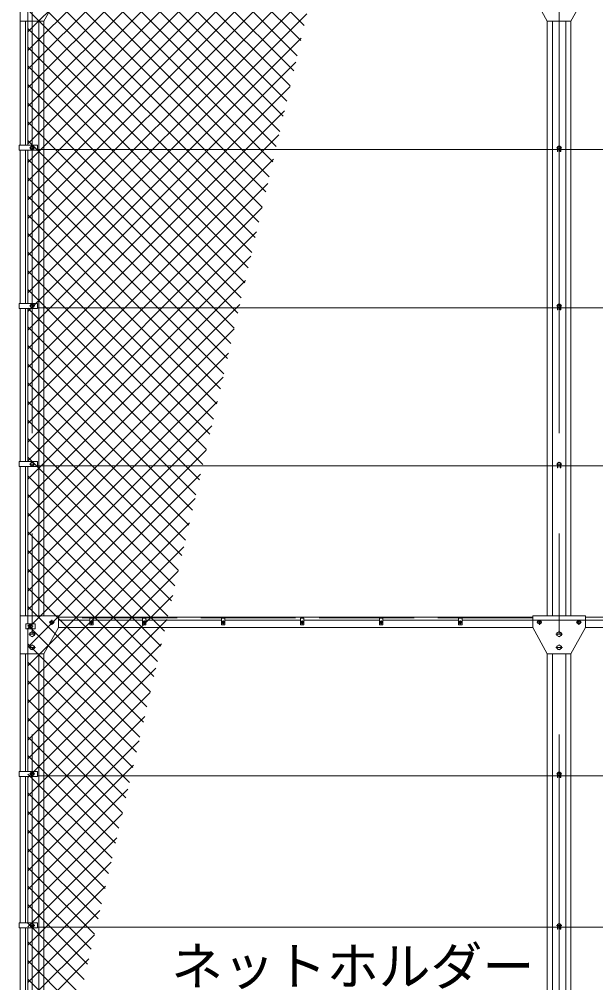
# Model space of a CAD drawing. Units: millimetres, scale not verified. Extents: x -12600 to 12600, y -8910 to 8910.
# Drawn here: x -9351 to -7163, y -2800 to 855 of the extents above; entities that cross this region are included whole.
import ezdxf
from ezdxf.enums import TextEntityAlignment as Align

# ---------------------------------------------------------------- set-up
doc = ezdxf.new("R2010")
doc.units = ezdxf.units.MM
doc.header["$LTSCALE"] = 60
doc.linetypes.add('DASHED', pattern=[7.5, 6, -1.5])
doc.linetypes.add('USER1', pattern=[50.8, 31.75, -6.35, 6.35, -6.35])
for name, color, linetype, lineweight in [('0-1_D-BMK', 2, 'USER1', 13), ('0-4_D-STR1', 1, 'Continuous', 18), ('0-6_D-STR3', 3, 'Continuous', 13), ('0-9_D-STR-TXT', 7, 'Continuous', 9), ('0-A_D-STR2', 7, 'Continuous', 9)]:
    doc.layers.add(name, color=color, linetype=linetype, lineweight=lineweight)
doc.styles.add('ＭＳ ゴシック', font='')
doc.styles.get('ＭＳ ゴシック').set_extended_font_data('MS Gothic')

msp = doc.modelspace()

# ---------------------------------------------------------------- linework, layer by layer
at = {"layer": '0-1_D-BMK'}
for p, q in [((-9302.38, -3762.35), (-9302.38, 4423.54)), ((-7302.38, -3762.35), (-7302.38, 4423.54)), ((-9292.38, 367.65), (-9312.38, 367.65)), ((-7292.38, 367.65), (-7312.38, 367.65)), ((-9292.38, -232.35), (-9312.38, -232.35)), ((-7292.38, -232.35), (-7312.38, -232.35)), ((-9292.38, -832.35), (-9312.38, -832.35)), ((-7292.38, -832.35), (-7312.38, -832.35)), ((-9227.38, -1422.35), (-9227.38, -1442.35)), ((-9077.38, -1424.91), (-9077.38, -1439.79)), ((-8877.38, -1424.91), (-8877.38, -1439.79)), ((-8577.38, -1424.91), (-8577.38, -1439.79)), ((-8277.38, -1424.91), (-8277.38, -1439.79)), ((-7977.38, -1424.91), (-7977.38, -1439.79)), ((-7677.38, -1424.91), (-7677.38, -1439.79)), ((-7377.38, -1422.35), (-7377.38, -1442.35)), ((-7227.38, -1422.35), (-7227.38, -1442.35)), ((-9298.38, -1447.35), (-9318.38, -1447.35)), ((-9308.38, -1437.35), (-9308.38, -1457.35)), ((-9217.38, -1432.35), (-9237.38, -1432.35)), ((-9084.81, -1432.35), (-9069.94, -1432.35)), ((-8884.81, -1432.35), (-8869.94, -1432.35)), ((-8584.81, -1432.35), (-8569.94, -1432.35)), ((-8284.81, -1432.35), (-8269.94, -1432.35)), ((-7984.81, -1432.35), (-7969.94, -1432.35)), ((-7684.81, -1432.35), (-7669.94, -1432.35)), ((-7387.38, -1432.35), (-7367.38, -1432.35)), ((-7217.38, -1432.35), (-7237.38, -1432.35)), ((-9289.63, -1477.35), (-9315.13, -1477.35)), ((-7289.63, -1477.35), (-7315.13, -1477.35)), ((-9289.63, -1527.35), (-9315.13, -1527.35)), ((-7289.63, -1527.35), (-7315.13, -1527.35)), ((-9292.38, -2007.35), (-9312.38, -2007.35)), ((-7292.38, -2007.35), (-7312.38, -2007.35)), ((-9292.38, -2582.35), (-9312.38, -2582.35)), ((-7292.38, -2582.35), (-7312.38, -2582.35))]:
    msp.add_line(p, q, dxfattribs=at)
at = {"layer": '0-4_D-STR1'}
for p, q in [((-9347.38, 847.65), (-9347.38, 377.15)), ((-9327.38, 847.65), (-9327.38, 377.15)), ((-9277.38, -1407.35), (-9277.38, 847.65)), ((-9257.38, -1407.35), (-9257.38, 847.65)), ((-7347.38, 847.65), (-7347.38, -1407.35)), ((-7327.38, 847.65), (-7327.38, -1407.35)), ((-7277.38, -1407.35), (-7277.38, 847.65)), ((-7257.38, -1407.35), (-7257.38, 847.65)), ((-9347.38, 358.15), (-9347.38, -222.85)), ((-9327.38, 358.15), (-9327.38, -222.85)), ((-9347.38, -241.85), (-9347.38, -822.85)), ((-9327.38, -241.85), (-9327.38, -822.85)), ((-9347.38, -841.85), (-9347.38, -1407.35)), ((-9327.38, -841.85), (-9327.38, -1407.35)), ((-7402.38, -1412.35), (-9202.38, -1412.35)), ((-5402.38, -1412.35), (-7202.38, -1412.35)), ((-7402.38, -1452.35), (-9202.38, -1452.35)), ((-5402.38, -1452.35), (-7202.38, -1452.35)), ((-9347.38, -1552.35), (-9347.38, -1997.85)), ((-9327.38, -1552.35), (-9327.38, -1997.85)), ((-9277.38, -3587.35), (-9277.38, -1552.35)), ((-9257.38, -3587.35), (-9257.38, -1552.35)), ((-7347.38, -1552.35), (-7347.38, -3587.35)), ((-7327.38, -1552.35), (-7327.38, -3587.35)), ((-7277.38, -3587.35), (-7277.38, -1552.35)), ((-7257.38, -3587.35), (-7257.38, -1552.35)), ((-9347.38, -2016.85), (-9347.38, -2497.85)), ((-9327.38, -2016.85), (-9327.38, -2497.85)), ((-9347.38, -2166.85), (-9347.38, -2572.85)), ((-9327.38, -2166.85), (-9327.38, -2572.85)), ((-9347.38, -2591.85), (-9347.38, -3147.85)), ((-9327.38, -2591.85), (-9327.38, -3147.85))]:
    msp.add_line(p, q, dxfattribs=at)
at = {"layer": '0-4_D-STR1', "linetype": 'DASHED'}
for p, q in [((-7402.38, -1415.35), (-9202.38, -1415.35)), ((-5402.38, -1415.35), (-7202.38, -1415.35))]:
    msp.add_line(p, q, dxfattribs=at)
at = {"layer": '0-6_D-STR3'}
for p, q in [((-9318.38, 943.15), (-9318.38, 377.15)), ((-9257.38, 847.65), (-9202.38, 947.65)), ((-7402.38, 947.65), (-7347.38, 847.65)), ((-9347.38, 847.65), (-9257.38, 847.65)), ((-9351.13, 377.15), (-9282.38, 377.15)), ((-9351.13, 377.15), (-9351.13, 358.15)), ((-9302.38, 375.16), (-9308.88, 371.4)), ((-9308.88, 371.4), (-9308.88, 363.9)), ((-9295.88, 371.4), (-9302.38, 375.16)), ((-9295.88, 363.9), (-9295.88, 371.4)), ((-9282.38, 377.15), (-9282.38, 358.15)), ((-7302.38, 375.16), (-7308.88, 371.4)), ((-7308.88, 371.4), (-7308.88, 363.9)), ((-7295.88, 371.4), (-7302.38, 375.16)), ((-7295.88, 363.9), (-7295.88, 371.4)), ((-9351.13, 358.15), (-9282.38, 358.15)), ((-9318.38, 358.15), (-9318.38, -222.85)), ((-9308.88, 363.9), (-9302.38, 360.15)), ((-9302.38, 360.15), (-9295.88, 363.9)), ((-4552.38, 360.9), (-9282.38, 360.9)), ((-7308.88, 363.9), (-7302.38, 360.15)), ((-7308.63, 363.75), (-7308.63, 353.65)), ((-7308.63, 353.65), (-7306.63, 353.65)), ((-7306.63, 362.6), (-7306.63, 353.65)), ((-7302.38, 360.15), (-7295.88, 363.9)), ((-7298.13, 362.6), (-7298.13, 353.65)), ((-7298.13, 353.65), (-7296.13, 353.65)), ((-7296.13, 363.75), (-7296.13, 353.65)), ((-9351.13, -222.85), (-9282.38, -222.85)), ((-9351.13, -222.85), (-9351.13, -241.85)), ((-9351.13, -241.85), (-9282.38, -241.85)), ((-9318.38, -241.85), (-9318.38, -822.85)), ((-9302.38, -224.84), (-9308.88, -228.6)), ((-9308.88, -228.6), (-9308.88, -236.1)), ((-9308.88, -236.1), (-9302.38, -239.85)), ((-9295.88, -228.6), (-9302.38, -224.84)), ((-9302.38, -239.85), (-9295.88, -236.1)), ((-9295.88, -236.1), (-9295.88, -228.6)), ((-9282.38, -222.85), (-9282.38, -241.85)), ((-4570.92, -239.1), (-9282.38, -239.1)), ((-7302.38, -224.84), (-7308.88, -228.6)), ((-7308.88, -228.6), (-7308.88, -236.1)), ((-7308.88, -236.1), (-7302.38, -239.85)), ((-7308.63, -236.25), (-7308.63, -246.35)), ((-7308.63, -246.35), (-7306.63, -246.35)), ((-7306.63, -237.4), (-7306.63, -246.35)), ((-7295.88, -228.6), (-7302.38, -224.84)), ((-7302.38, -239.85), (-7295.88, -236.1)), ((-7298.13, -237.4), (-7298.13, -246.35)), ((-7298.13, -246.35), (-7296.13, -246.35)), ((-7296.13, -236.25), (-7296.13, -246.35)), ((-7295.88, -236.1), (-7295.88, -228.6)), ((-9351.13, -822.85), (-9282.38, -822.85)), ((-9351.13, -822.85), (-9351.13, -841.85)), ((-9302.38, -824.84), (-9308.88, -828.6)), ((-9308.88, -828.6), (-9308.88, -836.1)), ((-9308.88, -836.1), (-9302.38, -839.85)), ((-9295.88, -828.6), (-9302.38, -824.84)), ((-9302.38, -839.85), (-9295.88, -836.1)), ((-9295.88, -836.1), (-9295.88, -828.6)), ((-9282.38, -822.85), (-9282.38, -841.85)), ((-4552.38, -839.1), (-9282.38, -839.1)), ((-7302.38, -824.84), (-7308.88, -828.6)), ((-7308.88, -828.6), (-7308.88, -836.1)), ((-7308.88, -836.1), (-7302.38, -839.85)), ((-7308.63, -836.25), (-7308.63, -846.35)), ((-7306.63, -837.4), (-7306.63, -846.35)), ((-7295.88, -828.6), (-7302.38, -824.84)), ((-7302.38, -839.85), (-7295.88, -836.1)), ((-7298.13, -837.4), (-7298.13, -846.35)), ((-7296.13, -836.25), (-7296.13, -846.35)), ((-7295.88, -836.1), (-7295.88, -828.6)), ((-9351.13, -841.85), (-9282.38, -841.85)), ((-9318.38, -841.85), (-9318.38, -1437.85)), ((-7308.63, -846.35), (-7306.63, -846.35)), ((-7298.13, -846.35), (-7296.13, -846.35)), ((-9227.38, -1424.84), (-9233.88, -1428.6)), ((-9220.88, -1428.6), (-9227.38, -1424.84)), ((-9202.38, -1407.35), (-9202.38, -1452.35)), ((-9083.88, -1424.35), (-9202.38, -1424.35)), ((-8883.88, -1424.35), (-9070.88, -1424.35)), ((-8583.88, -1424.35), (-8870.88, -1424.35)), ((-8283.88, -1424.35), (-8570.88, -1424.35)), ((-7983.88, -1424.35), (-8270.88, -1424.35)), ((-7683.88, -1424.35), (-7970.88, -1424.35)), ((-7083.88, -1424.35), (-7670.88, -1424.35)), ((-7402.38, -1407.35), (-7402.38, -1452.35)), ((-7402.38, -1407.35), (-7202.38, -1407.35)), ((-7383.88, -1428.6), (-7377.38, -1424.84)), ((-7377.38, -1424.84), (-7370.88, -1428.6)), ((-7227.38, -1424.84), (-7233.88, -1428.6)), ((-7220.88, -1428.6), (-7227.38, -1424.84)), ((-7202.38, -1407.35), (-7202.38, -1452.35)), ((-9325.58, -1437.85), (-9291.18, -1437.85)), ((-9325.58, -1437.85), (-9325.58, -1456.85)), ((-9325.58, -1456.85), (-9291.18, -1456.85)), ((-9318.38, -1456.85), (-9318.38, -1997.85)), ((-9308.38, -1439.84), (-9314.88, -1443.6)), ((-9314.88, -1443.6), (-9314.88, -1451.1)), ((-9314.88, -1451.1), (-9308.38, -1454.85)), ((-9301.88, -1443.6), (-9308.38, -1439.84)), ((-9308.38, -1454.85), (-9301.88, -1451.1)), ((-9301.88, -1451.1), (-9301.88, -1443.6)), ((-9291.18, -1437.85), (-9291.18, -1456.85)), ((-9257.38, -1552.35), (-9202.38, -1452.35)), ((-9233.88, -1428.6), (-9233.88, -1436.1)), ((-9233.88, -1436.1), (-9227.38, -1439.85)), ((-9227.38, -1439.85), (-9220.88, -1436.1)), ((-9220.88, -1436.1), (-9220.88, -1428.6)), ((-7402.38, -1452.35), (-7347.38, -1552.35)), ((-7383.88, -1436.1), (-7383.88, -1428.6)), ((-7377.38, -1439.85), (-7383.88, -1436.1)), ((-7370.88, -1436.1), (-7377.38, -1439.85)), ((-7370.88, -1428.6), (-7370.88, -1436.1)), ((-7233.88, -1428.6), (-7233.88, -1436.1)), ((-7233.88, -1436.1), (-7227.38, -1439.85)), ((-7227.38, -1439.85), (-7220.88, -1436.1)), ((-7220.88, -1436.1), (-7220.88, -1428.6)), ((-9302.38, -1487.16), (-9310.88, -1482.26)), ((-9293.88, -1482.26), (-9302.38, -1487.16)), ((-7302.38, -1487.16), (-7310.88, -1482.26)), ((-7293.88, -1482.26), (-7302.38, -1487.16)), ((-9302.38, -1537.16), (-9310.88, -1532.26)), ((-9293.88, -1532.26), (-9302.38, -1537.16)), ((-7302.38, -1537.16), (-7310.88, -1532.26)), ((-7293.88, -1532.26), (-7302.38, -1537.16)), ((-9347.38, -1552.35), (-9257.38, -1552.35)), ((-9351.13, -1997.85), (-9282.38, -1997.85)), ((-9351.13, -1997.85), (-9351.13, -2016.85)), ((-9302.38, -1999.84), (-9308.88, -2003.6)), ((-9308.88, -2003.6), (-9308.88, -2011.1)), ((-9295.88, -2003.6), (-9302.38, -1999.84)), ((-9295.88, -2011.1), (-9295.88, -2003.6)), ((-9282.38, -1997.85), (-9282.38, -2016.85)), ((-7302.38, -1999.84), (-7308.88, -2003.6)), ((-7308.88, -2003.6), (-7308.88, -2011.1)), ((-7295.88, -2003.6), (-7302.38, -1999.84)), ((-7295.88, -2011.1), (-7295.88, -2003.6)), ((-9351.13, -2016.85), (-9282.38, -2016.85)), ((-9318.38, -2016.85), (-9318.38, -2572.85)), ((-9308.88, -2011.1), (-9302.38, -2014.85)), ((-9302.38, -2014.85), (-9295.88, -2011.1)), ((-4552.38, -2014.1), (-9282.38, -2014.1)), ((-7308.88, -2011.1), (-7302.38, -2014.85)), ((-7308.63, -2011.25), (-7308.63, -2021.35)), ((-7308.63, -2021.35), (-7306.63, -2021.35)), ((-7306.63, -2012.4), (-7306.63, -2021.35)), ((-7302.38, -2014.85), (-7295.88, -2011.1)), ((-7298.13, -2012.4), (-7298.13, -2021.35)), ((-7298.13, -2021.35), (-7296.13, -2021.35)), ((-7296.13, -2011.25), (-7296.13, -2021.35)), ((-9351.13, -2572.85), (-9282.38, -2572.85)), ((-9351.13, -2572.85), (-9351.13, -2591.85)), ((-9351.13, -2591.85), (-9282.38, -2591.85)), ((-9318.43, -2591.85), (-9318.43, -3147.85)), ((-9302.38, -2574.84), (-9308.88, -2578.6)), ((-9308.88, -2578.6), (-9308.88, -2586.1)), ((-9308.88, -2586.1), (-9302.38, -2589.85)), ((-9295.88, -2578.6), (-9302.38, -2574.84)), ((-9302.38, -2589.85), (-9295.88, -2586.1)), ((-9295.88, -2586.1), (-9295.88, -2578.6)), ((-9282.38, -2572.85), (-9282.38, -2591.85)), ((-4570.92, -2589.1), (-9282.38, -2589.1)), ((-7302.38, -2574.84), (-7308.88, -2578.6)), ((-7308.88, -2578.6), (-7308.88, -2586.1)), ((-7308.88, -2586.1), (-7302.38, -2589.85)), ((-7308.63, -2586.25), (-7308.63, -2596.35)), ((-7306.63, -2587.4), (-7306.63, -2596.35)), ((-7295.88, -2578.6), (-7302.38, -2574.84)), ((-7302.38, -2589.85), (-7295.88, -2586.1)), ((-7298.13, -2587.4), (-7298.13, -2596.35)), ((-7296.13, -2586.25), (-7296.13, -2596.35)), ((-7295.88, -2586.1), (-7295.88, -2578.6)), ((-7308.63, -2596.35), (-7306.63, -2596.35)), ((-7298.13, -2596.35), (-7296.13, -2596.35))]:
    msp.add_line(p, q, dxfattribs=at)
for points in [[(-9202.38, 992.65), (-9347.38, 992.65), (-9347.38, 847.65)], [(-7347.38, 847.65), (-7257.38, 847.65), (-7202.38, 947.65)], [(-9202.38, -1407.35), (-9347.38, -1407.35), (-9347.38, -1552.35)], [(-7347.38, -1552.35), (-7257.38, -1552.35), (-7202.38, -1452.35)], [(-9310.88, -1482.26), (-9310.88, -1472.44), (-9302.38, -1467.53)], [(-9302.38, -1467.53), (-9293.88, -1472.44), (-9293.88, -1482.26)], [(-7310.88, -1482.26), (-7310.88, -1472.44), (-7302.38, -1467.53)], [(-7302.38, -1467.53), (-7293.88, -1472.44), (-7293.88, -1482.26)], [(-9310.88, -1532.26), (-9310.88, -1522.44), (-9302.38, -1517.53)], [(-9302.38, -1517.53), (-9293.88, -1522.44), (-9293.88, -1532.26)], [(-7310.88, -1532.26), (-7310.88, -1522.44), (-7302.38, -1517.53)], [(-7302.38, -1517.53), (-7293.88, -1522.44), (-7293.88, -1532.26)]]:
    msp.add_lwpolyline(points, dxfattribs=at)
for points in [[(-9083.88, -1416.35), (-9070.88, -1416.35), (-9070.88, -1442.35), (-9083.88, -1442.35)], [(-8883.88, -1416.35), (-8870.88, -1416.35), (-8870.88, -1442.35), (-8883.88, -1442.35)], [(-8583.88, -1416.35), (-8570.88, -1416.35), (-8570.88, -1442.35), (-8583.88, -1442.35)], [(-8283.88, -1416.35), (-8270.88, -1416.35), (-8270.88, -1442.35), (-8283.88, -1442.35)], [(-7983.88, -1416.35), (-7970.88, -1416.35), (-7970.88, -1442.35), (-7983.88, -1442.35)], [(-7683.88, -1416.35), (-7670.88, -1416.35), (-7670.88, -1442.35), (-7683.88, -1442.35)]]:
    msp.add_lwpolyline(points, close=True, dxfattribs=at)
for centre, radius in [((-9302.38, 367.65), 6.25), ((-7302.38, 367.65), 6.25), ((-9302.38, -232.35), 6.25), ((-7302.38, -232.35), 6.25), ((-9302.38, -832.35), 6.25), ((-7302.38, -832.35), 6.25), ((-9308.38, -1447.35), 6.25), ((-9227.38, -1432.35), 6.25), ((-9077.38, -1432.35), 5.25), ((-8877.38, -1432.35), 5.25), ((-8577.38, -1432.35), 5.25), ((-8277.38, -1432.35), 5.25), ((-7977.38, -1432.35), 5.25), ((-7677.38, -1432.35), 5.25), ((-7377.38, -1432.35), 6.25), ((-7227.38, -1432.35), 6.25), ((-9302.38, -1477.35), 8.25), ((-7302.38, -1477.35), 8.25), ((-9302.38, -1527.35), 8.25), ((-7302.38, -1527.35), 8.25), ((-9302.38, -2007.35), 6.25), ((-7302.38, -2007.35), 6.25), ((-9302.38, -2582.35), 6.25), ((-7302.38, -2582.35), 6.25)]:
    msp.add_circle(centre, radius, dxfattribs=at)
at = {"layer": '0-A_D-STR2'}
for p, q in [((-9318.38, 807.21), (-7962.37, 2163.21)), ((-9318.38, 736.5), (-7983.6, 2071.27)), ((-9318.38, 665.78), (-8004.82, 1979.34)), ((-9318.38, 595.07), (-8026.05, 1887.4)), ((-8269.7, 832.03), (-9318.38, 1880.71)), ((-8282.96, 774.58), (-9318.38, 1810)), ((-9318.38, 524.36), (-8047.27, 1795.47)), ((-8296.22, 717.14), (-9318.38, 1739.29)), ((-9318.38, 453.65), (-8068.5, 1703.53)), ((-8309.49, 659.69), (-9318.38, 1668.58)), ((-9318.38, 382.94), (-8089.72, 1611.59)), ((-8322.75, 602.24), (-9318.38, 1597.87)), ((-8336.01, 544.79), (-9318.38, 1527.16)), ((-9318.38, 312.23), (-8110.95, 1519.66)), ((-8349.28, 487.35), (-9318.38, 1456.44)), ((-9318.38, 241.52), (-8132.17, 1427.72)), ((-8362.54, 429.9), (-9318.38, 1385.73)), ((-9318.38, 170.81), (-8153.4, 1335.79)), ((-8375.8, 372.45), (-9318.38, 1315.02)), ((-8389.06, 315), (-9318.38, 1244.31)), ((-9318.38, 100.1), (-8174.62, 1243.85)), ((-8402.33, 257.55), (-9318.38, 1173.6)), ((-9318.38, 29.39), (-8195.85, 1151.92)), ((-8415.59, 200.11), (-9318.38, 1102.89)), ((-9318.38, -41.32), (-8217.07, 1059.98)), ((-8428.85, 142.66), (-9318.38, 1032.18)), ((-9318.38, -112.03), (-8238.3, 968.04)), ((-8442.12, 85.21), (-9318.38, 961.47)), ((-8455.38, 27.76), (-9318.38, 890.76)), ((-9318.38, -182.74), (-8259.52, 876.11)), ((-8468.64, -29.68), (-9318.38, 820.05)), ((-9318.38, -253.45), (-8280.75, 784.17)), ((-8481.9, -87.13), (-9318.38, 749.34)), ((-9318.38, -324.17), (-8301.97, 692.24)), ((-8495.17, -144.58), (-9318.38, 678.63)), ((-8508.43, -202.03), (-9318.38, 607.92)), ((-9318.38, -394.88), (-8323.2, 600.3)), ((-8521.69, -259.48), (-9318.38, 537.21)), ((-9318.38, -465.59), (-8344.42, 508.37)), ((-8534.96, -316.92), (-9318.38, 466.5)), ((-9318.38, -536.3), (-8365.65, 416.43)), ((-8548.22, -374.37), (-9318.38, 395.78)), ((-8561.48, -431.82), (-9318.38, 325.07)), ((-9318.38, -607.01), (-8386.87, 324.49)), ((-8574.74, -489.27), (-9318.38, 254.36)), ((-9318.38, -677.72), (-8408.1, 232.56)), ((-8588.01, -546.72), (-9318.38, 183.65)), ((-9318.38, -748.43), (-8429.32, 140.62)), ((-8601.27, -604.16), (-9318.38, 112.94)), ((-9318.38, -819.14), (-8450.55, 48.69)), ((-8614.53, -661.61), (-9318.38, 42.23)), ((-8627.8, -719.06), (-9318.38, -28.48)), ((-9318.38, -889.85), (-8471.77, -43.25)), ((-8641.06, -776.51), (-9318.38, -99.19)), ((-9318.38, -960.56), (-8493, -135.18)), ((-8654.32, -833.95), (-9318.38, -169.9)), ((-9318.38, -1031.27), (-8514.22, -227.12)), ((-8667.58, -891.4), (-9318.38, -240.61)), ((-8680.85, -948.85), (-9318.38, -311.32)), ((-9318.38, -1101.98), (-8535.45, -319.06)), ((-8694.11, -1006.3), (-9318.38, -382.03)), ((-9318.38, -1172.69), (-8556.67, -410.99)), ((-8707.37, -1063.75), (-9318.38, -452.74)), ((-9318.38, -1243.4), (-8577.9, -502.93)), ((-8720.64, -1121.19), (-9318.38, -523.45)), ((-8733.9, -1178.64), (-9318.38, -594.16)), ((-9318.38, -1314.11), (-8599.12, -594.86)), ((-8747.16, -1236.09), (-9318.38, -664.88)), ((-9318.38, -1384.83), (-8620.35, -686.8)), ((-8760.42, -1293.54), (-9318.38, -735.59)), ((-9318.38, -1455.54), (-8641.57, -778.73)), ((-8773.69, -1350.98), (-9318.38, -806.3)), ((-9318.38, -1526.25), (-8662.8, -870.67)), ((-8786.95, -1408.43), (-9318.38, -877.01)), ((-8800.21, -1465.88), (-9318.38, -947.72)), ((-9318.38, -1596.96), (-8684.02, -962.61)), ((-8813.48, -1523.33), (-9318.38, -1018.43)), ((-9318.38, -1667.67), (-8705.25, -1054.54)), ((-8826.74, -1580.78), (-9318.38, -1089.14)), ((-9318.38, -1738.38), (-8726.47, -1146.48)), ((-8840, -1638.22), (-9318.38, -1159.85)), ((-8853.26, -1695.67), (-9318.38, -1230.56)), ((-9318.38, -1809.09), (-8747.7, -1238.41)), ((-8866.53, -1753.12), (-9318.38, -1301.27)), ((-9318.38, -1879.8), (-8768.92, -1330.35)), ((-8879.79, -1810.57), (-9318.38, -1371.98)), ((-9318.38, -1950.51), (-8790.15, -1422.28)), ((-8893.05, -1868.01), (-9318.38, -1442.69)), ((-8906.32, -1925.46), (-9318.38, -1513.4)), ((-9318.38, -2021.22), (-8811.37, -1514.22)), ((-8919.58, -1982.91), (-9318.38, -1584.11)), ((-9318.38, -2091.93), (-8832.6, -1606.16)), ((-8932.84, -2040.36), (-9318.38, -1654.82)), ((-9318.38, -2162.64), (-8853.82, -1698.09)), ((-8946.1, -2097.81), (-9318.38, -1725.54)), ((-9318.38, -2233.35), (-8875.05, -1790.03)), ((-8959.37, -2155.25), (-9318.38, -1796.25)), ((-8972.63, -2212.7), (-9318.38, -1866.96)), ((-9318.38, -2304.06), (-8896.27, -1881.96)), ((-8985.89, -2270.15), (-9318.38, -1937.67)), ((-9318.38, -2374.77), (-8917.5, -1973.9)), ((-8999.16, -2327.6), (-9318.38, -2008.38)), ((-9318.38, -2445.49), (-8938.72, -2065.83)), ((-9012.42, -2385.04), (-9318.38, -2079.09)), ((-9025.68, -2442.49), (-9318.38, -2149.8)), ((-9318.38, -2516.2), (-8959.95, -2157.77)), ((-9038.94, -2499.94), (-9318.38, -2220.51)), ((-9318.38, -2586.91), (-8981.17, -2249.7)), ((-9052.21, -2557.39), (-9318.38, -2291.22)), ((-9318.38, -2657.62), (-9002.4, -2341.64)), ((-9065.47, -2614.84), (-9318.38, -2361.93)), ((-9078.73, -2672.28), (-9318.38, -2432.64)), ((-9318.38, -2728.33), (-9023.62, -2433.58)), ((-9092, -2729.73), (-9318.38, -2503.35)), ((-9318.38, -2799.04), (-9044.85, -2525.51)), ((-9105.26, -2787.18), (-9318.38, -2574.06)), ((-9318.38, -2869.75), (-9066.07, -2617.45)), ((-9118.52, -2844.63), (-9318.38, -2644.77)), ((-9318.38, -2940.46), (-9087.3, -2709.38)), ((-9131.78, -2902.08), (-9318.38, -2715.49)), ((-9145.05, -2959.52), (-9318.38, -2786.2))]:
    msp.add_line(p, q, dxfattribs=at)

# ---------------------------------------------------------------- texts
at = {"layer": '0-9_D-STR-TXT', "style": 'ＭＳ ゴシック'}
msp.add_text('ネットホルダー', height=144.3, dxfattribs=at).set_placement((-8774.71, -2852.32), align=Align.BOTTOM_LEFT)

doc.saveas('drawing.dxf')
